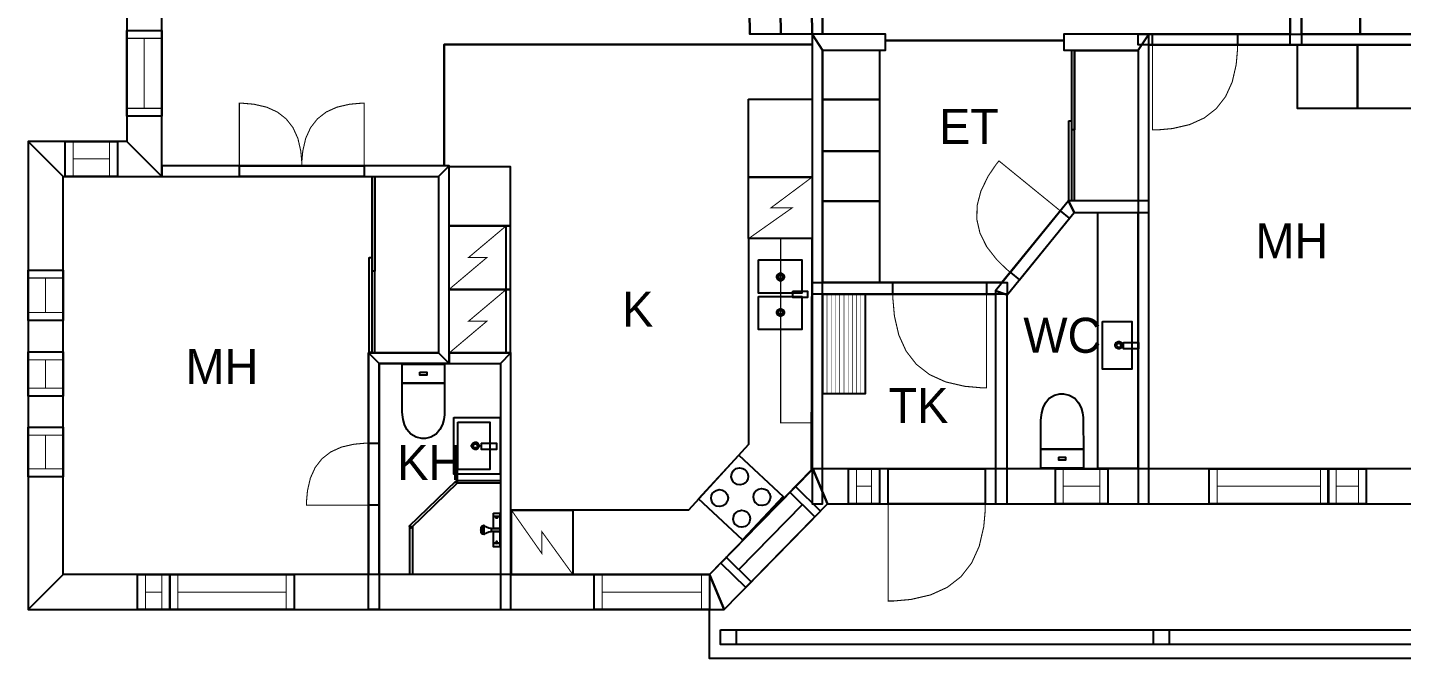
# Model space of a CAD drawing. Extents: x 0.7 to 22.1, y 0 to 16.
# Drawn here: x 0.67 to 14.17, y 0.01 to 6.21 of the extents above; entities that cross this region are included whole.
import ezdxf

# ---------------------------------------------------------------- set-up
doc = ezdxf.new("R2010")
doc.units = 0
doc.layers.get('0').update_dxf_attribs({"linetype": 'CONTINUOUS'})

msp = doc.modelspace()

# ---------------------------------------------------------------- linework, layer by layer
at = {"color": 7, "const_width": 0.002083}
for points in [[(16.441, 7.74718), (17.7485, 7.74718), (17.7485, 6.13981), (13.188, 6.13981), (13.188, 7.71636), (14.5422, 7.71636), (14.5422, 11.7561), (16.441, 11.7561), (16.441, 7.74718)], [(8.3571, 7.71636), (8.48199, 7.71636), (8.48199, 6.13981), (8.37978, 6.13981), (8.37978, 6.03939), (4.76471, 6.03939), (4.76471, 4.84842), (1.99115, 4.84842), (1.99115, 7.29644), (2.4599, 7.7724), (8.3571, 7.7724), (8.3571, 7.71636)], [(13.0749, 6.13981), (10.8537, 6.13981), (10.8537, 6.07633), (9.09907, 6.07633), (9.09907, 6.13981), (8.48199, 6.13981), (8.48199, 7.71636), (13.0749, 7.71636), (13.0749, 6.13981)], [(10.8537, 5.98356), (11.5814, 5.98356), (11.5814, 4.50325), (10.8985, 4.50325), (10.2434, 3.70335), (8.48312, 3.70335), (8.48312, 5.98356), (9.09907, 5.98356), (9.09907, 6.07633), (10.8537, 6.07633), (10.8537, 5.98356)], [(8.37978, 1.86458), (7.37115, 0.835124), (5.42165, 0.835124), (5.42165, 3.0101), (4.81407, 3.0101), (4.81407, 4.84842), (4.76471, 4.84842), (4.76471, 6.03939), (8.37978, 6.03939), (8.37978, 1.86458)], [(11.6855, 6.03564), (14.3279, 6.03564), (14.3279, 1.87418), (11.6855, 1.87418), (11.6855, 6.03564)], [(4.7099, 3.0101), (4.02186, 3.0101), (4.02186, 0.835124), (1.02154, 0.835124), (1.02154, 4.74425), (4.7099, 4.74425), (4.7099, 3.0101)], [(11.5814, 1.87418), (10.2955, 1.87418), (10.2955, 3.58083), (10.953, 4.38867), (11.5814, 4.38867), (11.5814, 1.87418)], [(8.48312, 3.58876), (10.1809, 3.58876), (10.1809, 1.87418), (8.48312, 1.87418), (8.48312, 3.58876)], [(4.12603, 2.90593), (5.31749, 2.90593), (5.31749, 0.835124), (4.12603, 0.835124), (4.12603, 2.90593)], [(22.0767, 0.011881), (7.37115, 0.011881), (7.37115, 0.491374), (7.51574, 0.491374), (8.53228, 1.53043), (16.7211, 1.53043), (16.7211, 1.65343), (22.0767, 1.65343), (22.0767, 0.011881)]]:
    msp.add_lwpolyline(points, close=True, dxfattribs=at)
at = {"color": 7}
for points in [[(16.441, 7.74718), (17.7485, 7.74718), (17.7485, 6.13981), (13.188, 6.13981), (13.188, 7.71636), (14.5422, 7.71636), (14.5422, 11.7561), (16.441, 11.7561), (16.441, 7.74718)], [(8.3571, 7.71636), (8.48199, 7.71636), (8.48199, 6.13981), (8.37978, 6.13981), (8.37978, 6.03939), (4.76471, 6.03939), (4.76471, 4.84842), (1.99115, 4.84842), (1.99115, 7.29644), (2.4599, 7.7724), (8.3571, 7.7724), (8.3571, 7.71636)], [(7.74496, 7.71636), (7.76779, 6.13981)], [(7.74501, 7.71636), (8.3571, 7.71636), (8.37978, 6.13981), (7.76779, 6.13981), (7.74501, 7.71636)], [(8.051, 7.71636), (8.07379, 6.13981)], [(8.35704, 7.71636), (8.37983, 6.13981)], [(13.0749, 6.13981), (10.8537, 6.13981), (10.8537, 6.07633), (9.09907, 6.07633), (9.09907, 6.13981), (8.48199, 6.13981), (8.48199, 7.71636), (13.0749, 7.71636), (13.0749, 6.13981)], [(13.188, 6.73796), (13.7626, 6.73796), (13.7626, 6.14094), (13.188, 6.14094), (13.188, 6.73796)], [(13.7626, 6.73796), (14.3372, 6.73796), (14.3372, 6.14094), (13.7626, 6.14094), (13.7626, 6.73796)], [(1.6474, 6.17719), (1.99115, 6.17719), (1.99115, 5.33399), (1.6474, 5.33399), (1.6474, 6.17719)], [(1.6474, 6.17719), (1.99115, 6.17719), (1.99115, 5.33399), (1.6474, 5.33399), (1.6474, 6.17719)], [(10.8537, 5.98356), (11.5814, 5.98356), (11.5814, 4.50325), (10.8985, 4.50325), (10.2434, 3.70335), (8.48312, 3.70335), (8.48312, 5.98356), (9.09907, 5.98356), (9.09907, 6.07633), (10.8537, 6.07633), (10.8537, 5.98356)], [(11.7227, 6.13981), (12.5581, 6.13981), (12.5581, 6.03564), (11.7227, 6.03564), (11.7227, 6.13981)], [(11.7227, 6.13981), (12.5581, 6.13981), (12.5581, 6.03564), (11.7227, 6.03564), (11.7227, 6.13981)], [(8.37978, 1.86458), (7.37115, 0.835124), (5.42165, 0.835124), (5.42165, 3.0101), (4.81407, 3.0101), (4.81407, 4.84842), (4.76471, 4.84842), (4.76471, 6.03939), (8.37978, 6.03939), (8.37978, 1.86458)], [(8.48356, 5.98356), (9.04139, 5.98356), (9.04139, 5.49761), (8.48356, 5.49761), (8.48356, 5.98356)], [(10.9303, 5.98356), (10.9563, 5.98356), (10.9563, 5.20053), (10.9303, 5.20053), (10.9303, 5.98356)], [(10.9303, 5.98356), (10.9563, 5.98356), (10.9563, 5.20053), (10.9303, 5.20053), (10.9303, 5.98356)], [(10.9563, 5.98133), (11.5813, 5.98133), (11.5813, 4.50325), (10.9563, 4.50325), (10.9563, 5.98133)], [(11.6855, 6.03564), (14.3279, 6.03564), (14.3279, 1.87418), (11.6855, 1.87418), (11.6855, 6.03564)], [(13.1471, 6.03564), (13.7376, 6.03564), (13.7376, 5.41064), (13.1471, 5.41064), (13.1471, 6.03564)], [(13.7375, 6.03564), (14.3279, 6.03564), (14.3279, 5.41064), (13.7375, 5.41064), (13.7375, 6.03564)], [(7.75369, 5.50119), (8.37869, 5.50119), (8.37869, 4.73639), (7.75369, 4.73639), (7.75369, 5.50119)], [(8.48406, 5.49794), (9.04189, 5.49794), (9.04189, 4.99235), (8.48406, 4.99235), (8.48406, 5.49794)], [(10.9028, 5.28819), (10.9288, 5.28819), (10.9288, 4.50515), (10.9028, 4.50515), (10.9028, 5.28819)], [(10.9028, 5.28819), (10.9288, 5.28819), (10.9288, 4.50515), (10.9028, 4.50515), (10.9028, 5.28819)], [(1.04395, 5.088), (1.5555, 5.088), (1.5555, 4.74425), (1.04395, 4.74425), (1.04395, 5.088)], [(1.04395, 5.088), (1.5555, 5.088), (1.5555, 4.74425), (1.04395, 4.74425), (1.04395, 5.088)], [(8.48406, 4.9924), (9.04189, 4.9924), (9.04189, 4.50125), (8.48406, 4.50125), (8.48406, 4.9924)], [(4.7099, 3.0101), (4.02186, 3.0101), (4.02186, 0.835124), (1.02154, 0.835124), (1.02154, 4.74425), (4.7099, 4.74425), (4.7099, 3.0101)], [(2.75364, 4.84842), (3.98019, 4.84842), (3.98019, 4.74425), (2.75364, 4.74425), (2.75364, 4.84842)], [(2.75364, 4.84842), (3.98019, 4.84842), (3.98019, 4.74425), (2.75364, 4.74425), (2.75364, 4.84842)], [(4.05881, 4.74431), (4.08485, 4.74431), (4.08485, 3.81261), (4.05881, 3.81261), (4.05881, 4.74431)], [(4.05881, 4.74431), (4.08485, 4.74431), (4.08485, 3.81261), (4.05881, 3.81261), (4.05881, 4.74431)], [(4.08485, 4.74317), (4.70985, 4.74317), (4.70985, 3.01004), (4.08485, 3.01004), (4.08485, 4.74317)], [(4.815, 4.84233), (5.41493, 4.84233), (5.41493, 4.26004), (4.815, 4.26004), (4.815, 4.84233)], [(7.75467, 4.73643), (8.37967, 4.73643), (8.37967, 4.1326), (7.75467, 4.1326), (7.75467, 4.73643)], [(8.48372, 4.50119), (9.04156, 4.50119), (9.04156, 3.70329), (8.48372, 3.70329), (8.48372, 4.50119)], [(11.5814, 1.87418), (10.2955, 1.87418), (10.2955, 3.58083), (10.953, 4.38867), (11.5814, 4.38867), (11.5814, 1.87418)], [(10.4162, 3.72917), (10.9073, 4.33251), (10.8184, 4.40479), (10.3274, 3.80143), (10.4162, 3.72917)], [(10.4162, 3.72917), (10.9073, 4.33251), (10.8184, 4.40479), (10.3274, 3.80143), (10.4162, 3.72917)], [(11.1849, 4.38867), (11.579, 4.38867), (11.579, 1.87646), (11.1849, 1.87646), (11.1849, 4.38867)], [(4.81451, 4.26004), (5.41374, 4.26004), (5.41374, 3.63504), (4.81451, 3.63504), (4.81451, 4.26004)], [(5.37381, 4.26004), (5.41374, 4.26004), (5.41374, 3.63504), (5.37381, 3.63504), (5.37381, 4.26004)], [(7.7545, 4.1326), (7.7545, 2.11094), (7.16661, 1.46864), (5.42443, 1.46864), (5.42443, 0.833333), (7.37115, 0.835124), (8.37338, 1.86388), (8.37972, 4.1326), (7.7545, 4.1326)], [(4.02962, 3.9464), (4.05567, 3.9464), (4.05567, 3.01476), (4.02962, 3.01476), (4.02962, 3.9464)], [(4.02962, 3.9464), (4.05567, 3.9464), (4.05567, 3.01476), (4.02962, 3.01476), (4.02962, 3.9464)], [(7.85346, 3.92421), (8.28, 3.92421), (8.28, 3.59907), (7.85346, 3.59907), (7.85346, 3.92421)], [(0.677789, 3.82471), (1.02154, 3.82471), (1.02154, 3.32969), (0.677789, 3.32969), (0.677789, 3.82471)], [(0.677789, 3.82471), (1.02154, 3.82471), (1.02154, 3.32969), (0.677789, 3.32969), (0.677789, 3.82471)], [(8.06961, 3.72), (8.06315, 3.72), (8.04378, 3.73068), (8.03315, 3.75006), (8.03315, 3.75646), (8.03315, 3.76292), (8.04378, 3.78228), (8.06315, 3.79292), (8.06961, 3.79292), (8.07601, 3.79292), (8.09538, 3.78228), (8.10607, 3.76292), (8.10607, 3.75646), (8.10607, 3.75006), (8.09538, 3.73068), (8.07601, 3.72), (8.06961, 3.72)], [(8.06961, 3.73562), (8.06592, 3.73562), (8.05485, 3.74175), (8.04878, 3.75282), (8.04878, 3.75646), (8.04878, 3.76014), (8.05485, 3.77121), (8.06592, 3.77729), (8.06961, 3.77729), (8.07324, 3.77729), (8.08431, 3.77121), (8.09044, 3.76014), (8.09044, 3.75646), (8.09044, 3.75282), (8.08431, 3.74175), (8.07324, 3.73562), (8.06961, 3.73562)], [(9.17378, 3.70335), (10.0936, 3.70335), (10.0936, 3.58876), (9.17378, 3.58876), (9.17378, 3.70335)], [(9.17378, 3.70335), (10.0936, 3.70335), (10.0936, 3.58876), (9.17378, 3.58876), (9.17378, 3.70335)], [(4.81451, 3.63504), (5.41374, 3.63504), (5.41374, 3.01004), (4.81451, 3.01004), (4.81451, 3.63504)], [(5.37381, 3.63504), (5.41374, 3.63504), (5.41374, 3.01004), (5.37381, 3.01004), (5.37381, 3.63504)], [(7.85249, 3.56483), (8.27897, 3.56483), (8.27897, 3.23981), (7.85249, 3.23981), (7.85249, 3.56483)], [(8.19, 3.61615), (8.33583, 3.61615), (8.33583, 3.55365), (8.19, 3.55365), (8.19, 3.61615)], [(8.48312, 3.58876), (10.1809, 3.58876), (10.1809, 1.87418), (8.48312, 1.87418), (8.48312, 3.58876)], [(8.48372, 3.58871), (8.90039, 3.58871), (8.90039, 2.60775), (8.48372, 2.60775), (8.48372, 3.58871)], [(8.06961, 3.37213), (8.06315, 3.37213), (8.04378, 3.38282), (8.03315, 3.40218), (8.03315, 3.40858), (8.03315, 3.41504), (8.04378, 3.4344), (8.06315, 3.44504), (8.06961, 3.44504), (8.07601, 3.44504), (8.09538, 3.4344), (8.10607, 3.41504), (8.10607, 3.40858), (8.10607, 3.40218), (8.09538, 3.38282), (8.07601, 3.37213), (8.06961, 3.37213)], [(8.06961, 3.38775), (8.06592, 3.38775), (8.05485, 3.39387), (8.04878, 3.40494), (8.04878, 3.40858), (8.04878, 3.41228), (8.05485, 3.42333), (8.06592, 3.42942), (8.06961, 3.42942), (8.07324, 3.42942), (8.08431, 3.42333), (8.09044, 3.41228), (8.09044, 3.40858), (8.09044, 3.40494), (8.08431, 3.39387), (8.07324, 3.38775), (8.06961, 3.38775)], [(11.2328, 3.31982), (11.5197, 3.31982), (11.5197, 2.85211), (11.2328, 2.85211), (11.2328, 3.31982)], [(11.3923, 3.04953), (11.3858, 3.04953), (11.3665, 3.06022), (11.3558, 3.07958), (11.3558, 3.08599), (11.3558, 3.09244), (11.3665, 3.11182), (11.3858, 3.12244), (11.3923, 3.12244), (11.3987, 3.12244), (11.4181, 3.11182), (11.4288, 3.09244), (11.4288, 3.08599), (11.4288, 3.07958), (11.4181, 3.06022), (11.3987, 3.04953), (11.3923, 3.04953)], [(11.3923, 3.06515), (11.3886, 3.06515), (11.3776, 3.07129), (11.3715, 3.08236), (11.3715, 3.08599), (11.3715, 3.08968), (11.3776, 3.10075), (11.3886, 3.10682), (11.3923, 3.10682), (11.3959, 3.10682), (11.407, 3.10075), (11.4131, 3.08968), (11.4131, 3.08599), (11.4131, 3.08236), (11.407, 3.07129), (11.3959, 3.06515), (11.3923, 3.06515)], [(11.4394, 3.1141), (11.5852, 3.1141), (11.5852, 3.0516), (11.4394, 3.0516), (11.4394, 3.1141)], [(0.677789, 3.02229), (1.02154, 3.02229), (1.02154, 2.58539), (0.677789, 2.58539), (0.677789, 3.02229)], [(0.677789, 3.02229), (1.02154, 3.02229), (1.02154, 2.58539), (0.677789, 2.58539), (0.677789, 3.02229)], [(4.12603, 2.90593), (5.31749, 2.90593), (5.31749, 0.835124), (4.12603, 0.835124), (4.12603, 2.90593)], [(4.35243, 2.90067), (4.76899, 2.90067), (4.76899, 2.71338), (4.35243, 2.71338), (4.35243, 2.90067)], [(4.76899, 2.4451), (4.76899, 2.4451), (4.76904, 2.43338), (4.76742, 2.4024), (4.76129, 2.35856), (4.74789, 2.30832), (4.72433, 2.25808), (4.68788, 2.21425), (4.63569, 2.18326), (4.58263, 2.1715), (4.565, 2.1715), (4.54665, 2.1715), (4.49181, 2.18326), (4.43778, 2.21425), (4.39996, 2.25808), (4.37549, 2.30832), (4.36149, 2.35856), (4.35508, 2.4024), (4.35335, 2.43338), (4.35346, 2.4451), (4.35346, 2.4451), (4.35243, 2.71338), (4.76899, 2.71338), (4.76899, 2.4451)], [(4.52761, 2.82281), (4.59386, 2.82281), (4.59386, 2.79124), (4.52761, 2.79124), (4.52761, 2.82281)], [(10.6278, 2.33496), (10.6278, 2.33496), (10.6277, 2.34674), (10.6293, 2.37771), (10.6354, 2.42156), (10.6488, 2.47179), (10.6724, 2.52203), (10.7088, 2.56586), (10.761, 2.59685), (10.8141, 2.60856), (10.8318, 2.60856), (10.85, 2.60856), (10.9049, 2.59685), (10.9589, 2.56586), (10.9967, 2.52203), (11.0212, 2.47179), (11.0352, 2.42156), (11.0416, 2.37771), (11.0433, 2.34674), (11.0433, 2.33496), (11.0433, 2.33496), (11.0443, 2.06668), (10.6278, 2.06668), (10.6278, 2.33496)], [(4.86051, 2.37799), (5.31651, 2.37799), (5.31651, 1.81901), (4.86051, 1.81901), (4.86051, 2.37799)], [(4.90082, 2.33137), (5.2155, 2.33137), (5.2155, 1.86556), (4.90082, 1.86556), (4.90082, 2.33137)], [(0.677789, 2.28136), (1.02154, 2.28136), (1.02154, 1.79596), (0.677789, 1.79596), (0.677789, 2.28136)], [(0.677789, 2.28136), (1.02154, 2.28136), (1.02154, 1.79596), (0.677789, 1.79596), (0.677789, 2.28136)], [(4.02186, 2.12418), (4.12603, 2.12418), (4.12603, 1.51551), (4.02186, 1.51551), (4.02186, 2.12418)], [(4.02186, 2.12418), (4.12603, 2.12418), (4.12603, 1.51551), (4.02186, 1.51551), (4.02186, 2.12418)], [(5.07178, 2.06201), (5.06532, 2.06201), (5.04596, 2.07269), (5.03532, 2.09207), (5.03532, 2.09847), (5.03532, 2.10493), (5.04596, 2.12429), (5.06532, 2.13493), (5.07178, 2.13493), (5.07818, 2.13493), (5.09754, 2.12429), (5.10824, 2.10493), (5.10824, 2.09847), (5.10824, 2.09207), (5.09754, 2.07269), (5.07818, 2.06201), (5.07178, 2.06201)], [(5.07178, 2.07764), (5.06808, 2.07764), (5.05701, 2.08376), (5.05094, 2.09483), (5.05094, 2.09847), (5.05094, 2.10215), (5.05701, 2.11322), (5.06808, 2.11931), (5.07178, 2.11931), (5.07542, 2.11931), (5.08649, 2.11322), (5.09261, 2.10215), (5.09261, 2.09847), (5.09261, 2.09483), (5.08649, 2.08376), (5.07542, 2.07764), (5.07178, 2.07764)], [(5.13265, 2.12642), (5.27849, 2.12642), (5.27849, 2.06392), (5.13265, 2.06392), (5.13265, 2.12642)], [(10.6278, 2.06668), (11.0443, 2.06668), (11.0443, 1.87939), (10.6278, 1.87939), (10.6278, 2.06668)], [(8.09472, 1.60118), (7.69689, 1.17453), (7.26221, 1.57981), (7.66004, 2.00646), (8.09472, 1.60118)], [(10.8029, 1.98882), (10.8691, 1.98882), (10.8691, 1.95725), (10.8029, 1.95725), (10.8029, 1.98882)], [(4.88249, 1.75646), (4.90061, 1.73768), (4.43853, 1.2915), (4.42042, 1.31022), (4.88249, 1.75646)], [(4.88249, 1.75646), (4.90061, 1.73768), (4.43853, 1.2915), (4.42042, 1.31022), (4.88249, 1.75646)], [(4.8865, 1.75863), (5.31749, 1.75863), (5.31749, 1.73258), (4.8865, 1.73258), (4.8865, 1.75863)], [(4.8865, 1.75863), (5.31749, 1.75863), (5.31749, 1.73258), (4.8865, 1.73258), (4.8865, 1.75863)], [(7.61236, 1.73757), (7.60639, 1.74311), (7.5931, 1.76454), (7.58589, 1.79568), (7.59088, 1.82721), (7.60271, 1.84944), (7.60824, 1.85536), (7.61376, 1.86133), (7.63514, 1.87468), (7.66629, 1.88183), (7.69781, 1.87685), (7.72006, 1.86501), (7.72601, 1.85949), (7.73193, 1.854), (7.74528, 1.83263), (7.7525, 1.80149), (7.74744, 1.76992), (7.73563, 1.74767), (7.73014, 1.74169), (7.72461, 1.73579), (7.70324, 1.7225), (7.6721, 1.71528), (7.64051, 1.72026), (7.61828, 1.7321), (7.61236, 1.73757)], [(8.73676, 1.87418), (9.03999, 1.87418), (9.03999, 1.53043), (8.73676, 1.53043), (8.73676, 1.87418)], [(8.73676, 1.87418), (9.03999, 1.87418), (9.03999, 1.53043), (8.73676, 1.53043), (8.73676, 1.87418)], [(9.12592, 1.87418), (10.0808, 1.87418), (10.0808, 1.53043), (9.12592, 1.53043), (9.12592, 1.87418)], [(9.12592, 1.87418), (10.0808, 1.87418), (10.0808, 1.53043), (9.12592, 1.53043), (9.12592, 1.87418)], [(10.7688, 1.87418), (11.2846, 1.87418), (11.2846, 1.53043), (10.7688, 1.53043), (10.7688, 1.87418)], [(10.7688, 1.87418), (11.2846, 1.87418), (11.2846, 1.53043), (10.7688, 1.53043), (10.7688, 1.87418)], [(12.2802, 1.87418), (13.4523, 1.87418), (13.4523, 1.53043), (12.2802, 1.53043), (12.2802, 1.87418)], [(12.2802, 1.87418), (13.4523, 1.87418), (13.4523, 1.53043), (12.2802, 1.53043), (12.2802, 1.87418)], [(13.4478, 1.87418), (13.8233, 1.87418), (13.8233, 1.53043), (13.4478, 1.53043), (13.4478, 1.87418)], [(13.4478, 1.87418), (13.8233, 1.87418), (13.8233, 1.53043), (13.4478, 1.53043), (13.4478, 1.87418)], [(22.0767, 0.011881), (7.37115, 0.011881), (7.37115, 0.491374), (7.51574, 0.491374), (8.53228, 1.53043), (16.7211, 1.53043), (16.7211, 1.65343), (22.0767, 1.65343), (22.0767, 0.011881)], [(7.41347, 1.52425), (7.4075, 1.52979), (7.39415, 1.55122), (7.38699, 1.58236), (7.39199, 1.61387), (7.40381, 1.63613), (7.40935, 1.64204), (7.41482, 1.648), (7.43619, 1.66135), (7.46733, 1.66851), (7.49892, 1.66351), (7.52115, 1.65169), (7.52713, 1.64615), (7.53304, 1.64068), (7.54633, 1.61931), (7.55354, 1.58817), (7.54856, 1.55658), (7.53674, 1.53435), (7.53125, 1.52838), (7.52572, 1.52246), (7.50429, 1.50917), (7.47314, 1.50196), (7.44163, 1.50694), (7.41938, 1.51878), (7.41347, 1.52425)], [(7.7276, 0.7079), (8.46208, 1.45865), (8.21636, 1.69906), (7.48188, 0.948351), (7.7276, 0.7079)], [(7.7276, 0.7079), (8.46208, 1.45865), (8.21636, 1.69906), (7.48188, 0.948351), (7.7276, 0.7079)], [(7.82954, 1.5351), (7.82357, 1.54064), (7.81028, 1.56201), (7.80306, 1.59315), (7.80806, 1.62472), (7.81988, 1.64697), (7.82542, 1.65289), (7.83094, 1.65886), (7.85232, 1.67215), (7.88346, 1.67936), (7.91499, 1.67432), (7.93722, 1.66249), (7.94319, 1.65696), (7.94911, 1.65147), (7.96246, 1.6301), (7.96967, 1.59896), (7.96463, 1.56739), (7.95281, 1.54514), (7.94732, 1.53917), (7.94179, 1.53326), (7.92042, 1.51997), (7.88926, 1.51275), (7.85769, 1.51779), (7.83544, 1.52963), (7.82954, 1.5351)], [(8.40744, 1.40283), (8.16174, 1.64324)], [(7.6594, 0.883951), (8.28456, 1.523)], [(5.24875, 1.43696), (5.31228, 1.43696), (5.31228, 1.4036), (5.24875, 1.4036), (5.24875, 1.43696)], [(5.24875, 1.4036), (5.31228, 1.4036), (5.31228, 1.28695), (5.24875, 1.28695), (5.24875, 1.4036)], [(5.28, 1.4036), (5.28119, 1.40039), (5.28504, 1.39074), (5.28624, 1.38797), (5.28624, 1.38797), (5.28478, 1.38797), (5.28049, 1.38797), (5.27621, 1.38797), (5.27479, 1.38797), (5.27479, 1.38797), (5.27544, 1.39035), (5.27881, 1.40033), (5.28, 1.4036)], [(5.42443, 1.46864), (6.02854, 1.46864), (6.02854, 0.836697), (5.42443, 0.836697), (5.42443, 1.46864)], [(7.63064, 1.32178), (7.62468, 1.32731), (7.61133, 1.34869), (7.60417, 1.37983), (7.60915, 1.4114), (7.62099, 1.43365), (7.62651, 1.43956), (7.63206, 1.44553), (7.65343, 1.45882), (7.68451, 1.46604), (7.7161, 1.46099), (7.73833, 1.44917), (7.74431, 1.44363), (7.75022, 1.43815), (7.76351, 1.41678), (7.77072, 1.38563), (7.76574, 1.35406), (7.7539, 1.33181), (7.74843, 1.32585), (7.74289, 1.31993), (7.72146, 1.30664), (7.69032, 1.29943), (7.65881, 1.30447), (7.63656, 1.3163), (7.63064, 1.32178)], [(4.4274, 1.30735), (4.45344, 1.30735), (4.45344, 0.835069), (4.4274, 0.835069), (4.4274, 1.30735)], [(4.4274, 1.30735), (4.45344, 1.30735), (4.45344, 0.835069), (4.4274, 0.835069), (4.4274, 1.30735)], [(5.22894, 1.28695), (5.2226, 1.28695), (5.20367, 1.29064), (5.18126, 1.30051), (5.17686, 1.3036), (5.17529, 1.30469), (5.16069, 1.31483), (5.15918, 1.31505), (5.15631, 1.31559), (5.13976, 1.31147), (5.12685, 1.29476), (5.12582, 1.28901), (5.12554, 1.28771), (5.12478, 1.2762), (5.12478, 1.27235), (5.12478, 1.27338), (5.12478, 1.26926), (5.12554, 1.25803), (5.12582, 1.25673), (5.12685, 1.25103), (5.13976, 1.23438), (5.15631, 1.2302), (5.15918, 1.23069), (5.16069, 1.23096), (5.17529, 1.2411), (5.17686, 1.24213), (5.18126, 1.24528), (5.20367, 1.25521), (5.2226, 1.25879), (5.22894, 1.25879)], [(5.15815, 1.31505), (5.15761, 1.31483), (5.1474, 1.30295), (5.13835, 1.27924), (5.13835, 1.27132), (5.13857, 1.26508), (5.14785, 1.2424), (5.15761, 1.23123), (5.15815, 1.23069)], [(5.31228, 1.28695), (5.31228, 1.25879), (5.22894, 1.25879), (5.22894, 1.26584), (5.22894, 1.28168), (5.22894, 1.28695), (5.24978, 1.28695), (5.29665, 1.28695), (5.31228, 1.28695)], [(5.24875, 1.25879), (5.31228, 1.25879), (5.31228, 1.14214), (5.24875, 1.14214), (5.24875, 1.25879)], [(5.24875, 1.14318), (5.31228, 1.14318), (5.31228, 1.10775), (5.24875, 1.10775), (5.24875, 1.14318)], [(5.28, 1.14318), (5.28119, 1.14643), (5.28504, 1.15609), (5.28624, 1.1588), (5.28624, 1.1588), (5.28478, 1.1588), (5.28049, 1.1588), (5.27621, 1.1588), (5.27479, 1.1588), (5.27479, 1.1588), (5.27544, 1.15647), (5.27881, 1.14648), (5.28, 1.14318)], [(7.78228, 0.763781), (7.53657, 1.00412)], [(1.75407, 0.835124), (2.07086, 0.835124), (2.07086, 0.491374), (1.75407, 0.491374), (1.75407, 0.835124)], [(1.75407, 0.835124), (2.07086, 0.835124), (2.07086, 0.491374), (1.75407, 0.491374), (1.75407, 0.835124)], [(2.07086, 0.835124), (3.29269, 0.835124), (3.29269, 0.491374), (2.07086, 0.491374), (2.07086, 0.835124)], [(2.07086, 0.835124), (3.29269, 0.835124), (3.29269, 0.491374), (2.07086, 0.491374), (2.07086, 0.835124)], [(6.23876, 0.835124), (7.37011, 0.835124), (7.37011, 0.491374), (6.23876, 0.491374), (6.23876, 0.835124)], [(6.23876, 0.835124), (7.37011, 0.835124), (7.37011, 0.491374), (6.23876, 0.491374), (6.23876, 0.835124)], [(7.48096, 0.29324), (22.0844, 0.29324), (22.0844, 0.147407), (7.48096, 0.147407), (7.48096, 0.29324)]]:
    msp.add_lwpolyline(points, close=True, dxfattribs=at)
at = {"color": 0}
for points, const_width in [([(7.74501, 7.71636), (8.3571, 7.71636), (8.37978, 6.13981), (7.76779, 6.13981), (7.74501, 7.71636)], 0.010417), ([(13.0749, 7.82053), (13.188, 7.82053), (13.188, 6.03564), (13.0749, 6.03564), (13.0749, 7.82053)], 0.002083), ([(1.6474, 7.43679), (1.6474, 5.088), (1.99115, 4.74425), (1.99115, 7.29644), (1.6474, 7.43679)], 0.002083), ([(13.188, 6.73796), (13.7626, 6.73796), (13.7626, 6.14094), (13.188, 6.14094), (13.188, 6.73796)], 0.010417), ([(13.7626, 6.73796), (14.3372, 6.73796), (14.3372, 6.14094), (13.7626, 6.14094), (13.7626, 6.73796)], 0.010417), ([(1.6474, 6.17719), (1.99115, 6.17719), (1.99115, 5.33399), (1.6474, 5.33399), (1.6474, 6.17719)], 0.010417), ([(1.6474, 6.17719), (1.99115, 6.17719), (1.99115, 5.33399), (1.6474, 5.33399), (1.6474, 6.17719)], 0.010417), ([(9.09907, 6.13981), (8.37978, 6.13981), (8.48312, 5.98356), (9.09907, 5.98356), (9.09907, 6.13981)], 0.002083), ([(8.37978, 6.13981), (8.37978, 1.53043), (8.48312, 1.53043), (8.48312, 5.98356), (8.37978, 6.13981)], 0.002083), ([(11.6855, 6.13981), (10.8537, 6.13981), (10.8537, 5.98356), (11.5814, 5.98356), (11.6855, 6.13981)], 0.002083), ([(11.5814, 5.98356), (11.5814, 1.53043), (11.6855, 1.53043), (11.6855, 6.13981), (11.5814, 5.98356)], 0.002083), ([(11.5814, 6.13981), (14.3279, 6.13981), (14.3279, 6.03564), (11.5814, 6.03564), (11.5814, 6.13981)], 0.002083), ([(11.7227, 6.13981), (12.5581, 6.13981), (12.5581, 6.03564), (11.7227, 6.03564), (11.7227, 6.13981)], 0.010417), ([(11.7227, 6.13981), (12.5581, 6.13981), (12.5581, 6.03564), (11.7227, 6.03564), (11.7227, 6.13981)], 0.010417), ([(8.48356, 5.98356), (8.48356, 5.49761), (9.04139, 5.49761), (9.04139, 5.98356), (8.48356, 5.98356)], 0.010417), ([(10.9303, 5.98356), (10.9563, 5.98356), (10.9563, 5.20053), (10.9303, 5.20053), (10.9303, 5.98356)], 0.010417), ([(10.9303, 5.98356), (10.9563, 5.98356), (10.9563, 5.20053), (10.9303, 5.20053), (10.9303, 5.98356)], 0.010417), ([(10.9563, 5.98133), (10.9563, 4.50325), (11.5813, 4.50325), (11.5813, 5.98133), (10.9563, 5.98133)], 0.010417), ([(12.5581, 6.03564), (12.5581, 5.98671), (12.545, 5.83985), (12.5059, 5.67014), (12.4406, 5.52658), (12.3492, 5.40907), (12.2318, 5.31771), (12.0882, 5.25244), (11.9185, 5.21326), (11.7717, 5.20019), (11.7227, 5.20019), (11.7227, 6.03564), (12.5581, 6.03564)], 0.010417), ([(13.1471, 6.03564), (13.7376, 6.03564), (13.7376, 5.41064), (13.1471, 5.41064), (13.1471, 6.03564)], 0.010417), ([(13.7375, 6.03564), (14.3279, 6.03564), (14.3279, 5.41064), (13.7375, 5.41064), (13.7375, 6.03564)], 0.010417), ([(3.36697, 4.84842), (3.36697, 4.88439), (3.35736, 4.99219), (3.32861, 5.11681), (3.28071, 5.22222), (3.2136, 5.30843), (3.12739, 5.37554), (3.02197, 5.42344), (2.89735, 5.45221), (2.78956, 5.46175), (2.75364, 5.46175), (2.75364, 4.84842), (3.36697, 4.84842)], 0.010417), ([(3.36697, 4.84842), (3.36697, 4.88439), (3.37651, 4.99219), (3.40528, 5.11681), (3.45318, 5.22222), (3.52029, 5.30843), (3.6065, 5.37554), (3.71192, 5.42344), (3.83653, 5.45221), (3.94433, 5.46175), (3.98031, 5.46175), (3.98031, 4.84842), (3.36697, 4.84842)], 0.010417), ([(7.75369, 5.50119), (7.75369, 4.73639), (8.37869, 4.73639), (8.37869, 5.50119), (7.75369, 5.50119)], 0.010417), ([(8.48406, 5.49794), (8.48406, 4.99235), (9.04189, 4.99235), (9.04189, 5.49794), (8.48406, 5.49794)], 0.010417), ([(10.9028, 5.28819), (10.9288, 5.28819), (10.9288, 4.50515), (10.9028, 4.50515), (10.9028, 5.28819)], 0.010417), ([(10.9028, 5.28819), (10.9288, 5.28819), (10.9288, 4.50515), (10.9028, 4.50515), (10.9028, 5.28819)], 0.010417), ([(1.6474, 5.088), (0.677789, 5.088), (1.02154, 4.74425), (1.99115, 4.74425), (1.6474, 5.088)], 0.002083), ([(0.677789, 5.088), (0.677789, 0.491374), (1.02154, 0.835124), (1.02154, 4.74425), (0.677789, 5.088)], 0.002083), ([(1.04395, 5.088), (1.5555, 5.088), (1.5555, 4.74425), (1.04395, 4.74425), (1.04395, 5.088)], 0.010417), ([(1.04395, 5.088), (1.5555, 5.088), (1.5555, 4.74425), (1.04395, 4.74425), (1.04395, 5.088)], 0.010417), ([(8.48406, 4.9924), (8.48406, 4.50125), (9.04189, 4.50125), (9.04189, 4.9924), (8.48406, 4.9924)], 0.010417), ([(10.3274, 3.80143), (10.292, 3.83024), (10.1936, 3.926), (10.0941, 4.05399), (10.0288, 4.18554), (9.99767, 4.32058), (10.0007, 4.45915), (10.038, 4.60118), (10.1094, 4.74681), (10.1863, 4.86051), (10.2151, 4.89583), (10.8184, 4.40479), (10.3274, 3.80143)], 0.010417), ([(1.99115, 4.74425), (4.7099, 4.74425), (4.81407, 4.84842), (1.99115, 4.84842), (1.99115, 4.74425)], 0.002083), ([(2.75364, 4.84842), (3.98019, 4.84842), (3.98019, 4.74425), (2.75364, 4.74425), (2.75364, 4.84842)], 0.010417), ([(2.75364, 4.84842), (3.98019, 4.84842), (3.98019, 4.74425), (2.75364, 4.74425), (2.75364, 4.84842)], 0.010417), ([(4.05881, 4.74431), (4.08485, 4.74431), (4.08485, 3.81261), (4.05881, 3.81261), (4.05881, 4.74431)], 0.010417), ([(4.05881, 4.74431), (4.08485, 4.74431), (4.08485, 3.81261), (4.05881, 3.81261), (4.05881, 4.74431)], 0.010417), ([(4.08485, 4.74317), (4.08485, 3.01004), (4.70985, 3.01004), (4.70985, 4.74317), (4.08485, 4.74317)], 0.010417), ([(4.7099, 4.74425), (4.7099, 3.0101), (4.81407, 2.90593), (4.81407, 4.84842), (4.7099, 4.74425)], 0.002083), ([(4.815, 4.84233), (4.815, 4.26004), (5.41493, 4.26004), (5.41493, 4.84233), (4.815, 4.84233)], 0.010417), ([(7.75467, 4.73643), (7.75467, 4.1326), (8.37967, 4.1326), (8.37967, 4.73643), (7.75467, 4.73643)], 0.010063), ([(8.48372, 4.50119), (8.48372, 3.70329), (9.04156, 3.70329), (9.04156, 4.50119), (8.48372, 4.50119)], 0.010417), ([(10.2955, 3.58083), (10.953, 4.38867), (10.8985, 4.50325), (10.1809, 3.62158), (10.2955, 3.58083)], 0.002083), ([(10.953, 4.38867), (11.6855, 4.38867), (11.6855, 4.50325), (10.8985, 4.50325), (10.953, 4.38867)], 0.002083), ([(10.4162, 3.72917), (10.9073, 4.33251), (10.8184, 4.40479), (10.3274, 3.80143), (10.4162, 3.72917)], 0.010417), ([(10.4162, 3.72917), (10.9073, 4.33251), (10.8184, 4.40479), (10.3274, 3.80143), (10.4162, 3.72917)], 0.010417), ([(11.1849, 4.38867), (11.1849, 1.87646), (11.579, 1.87646), (11.579, 4.38867), (11.1849, 4.38867)], 0.010417), ([(4.81451, 4.26004), (4.81451, 3.63504), (5.41374, 3.63504), (5.41374, 4.26004), (4.81451, 4.26004)], 0.010417), ([(5.37381, 4.26004), (5.37381, 3.63504), (5.41374, 3.63504), (5.41374, 4.26004), (5.37381, 4.26004)], 0.010417), ([(7.7545, 4.1326), (7.7545, 2.11094), (7.16661, 1.46864), (5.42443, 1.46864), (5.42443, 0.833333), (7.37115, 0.835124), (8.37338, 1.86388), (8.37972, 4.1326), (7.7545, 4.1326)], 0.010417), ([(8.07064, 4.1326), (8.07064, 2.32417), (8.38314, 2.32417), (8.38314, 4.1326), (8.07064, 4.1326)], 0.010417), ([(4.02962, 3.9464), (4.05567, 3.9464), (4.05567, 3.01476), (4.02962, 3.01476), (4.02962, 3.9464)], 0.010417), ([(4.02962, 3.9464), (4.05567, 3.9464), (4.05567, 3.01476), (4.02962, 3.01476), (4.02962, 3.9464)], 0.010417), ([(7.85346, 3.92421), (7.85346, 3.59907), (8.28, 3.59907), (8.28, 3.92421), (7.85346, 3.92421)], 0.010417), ([(0.677789, 3.82471), (1.02154, 3.82471), (1.02154, 3.32969), (0.677789, 3.32969), (0.677789, 3.82471)], 0.010417), ([(0.677789, 3.82471), (1.02154, 3.82471), (1.02154, 3.32969), (0.677789, 3.32969), (0.677789, 3.82471)], 0.010417), ([(8.06961, 3.72), (8.06315, 3.72), (8.04378, 3.73068), (8.03315, 3.75006), (8.03315, 3.75646), (8.03315, 3.76292), (8.04378, 3.78228), (8.06315, 3.79292), (8.06961, 3.79292), (8.07601, 3.79292), (8.09538, 3.78228), (8.10607, 3.76292), (8.10607, 3.75646), (8.10607, 3.75006), (8.09538, 3.73068), (8.07601, 3.72), (8.06961, 3.72)], 0.008333), ([(8.06961, 3.73562), (8.06592, 3.73562), (8.05485, 3.74175), (8.04878, 3.75282), (8.04878, 3.75646), (8.04878, 3.76014), (8.05485, 3.77121), (8.06592, 3.77729), (8.06961, 3.77729), (8.07324, 3.77729), (8.08431, 3.77121), (8.09044, 3.76014), (8.09044, 3.75646), (8.09044, 3.75282), (8.08431, 3.74175), (8.07324, 3.73562), (8.06961, 3.73562)], 0.008333), ([(8.37978, 3.70335), (10.2955, 3.70335), (10.2955, 3.58876), (8.37978, 3.58876), (8.37978, 3.70335)], 0.002083), ([(9.17378, 3.70335), (10.0936, 3.70335), (10.0936, 3.58876), (9.17378, 3.58876), (9.17378, 3.70335)], 0.010417), ([(9.17378, 3.70335), (10.0936, 3.70335), (10.0936, 3.58876), (9.17378, 3.58876), (9.17378, 3.70335)], 0.010417), ([(4.81451, 3.63504), (4.81451, 3.01004), (5.41374, 3.01004), (5.41374, 3.63504), (4.81451, 3.63504)], 0.010417), ([(5.37381, 3.63504), (5.37381, 3.01004), (5.41374, 3.01004), (5.41374, 3.63504), (5.37381, 3.63504)], 0.010417), ([(7.85249, 3.56483), (7.85249, 3.23981), (8.27897, 3.23981), (8.27897, 3.56483), (7.85249, 3.56483)], 0.010417), ([(8.19, 3.61615), (8.19, 3.55365), (8.33583, 3.55365), (8.33583, 3.61615), (8.19, 3.61615)], 0.010417), ([(8.48372, 3.58871), (8.48372, 2.60775), (8.90039, 2.60775), (8.90039, 3.58871), (8.48372, 3.58871)], 0.010417), ([(9.17378, 3.58876), (9.17378, 3.53489), (9.1881, 3.37315), (9.23122, 3.18631), (9.30311, 3.02821), (9.40369, 2.89882), (9.53304, 2.79824), (9.69114, 2.72635), (9.87799, 2.68321), (10.0397, 2.66883), (10.0936, 2.66883), (10.0936, 3.58876), (9.17378, 3.58876)], 0.010417), ([(10.2955, 1.53043), (10.2955, 3.58083), (10.1809, 3.62158), (10.1809, 1.53043), (10.2955, 1.53043)], 0.002083), ([(8.06961, 3.37213), (8.06315, 3.37213), (8.04378, 3.38282), (8.03315, 3.40218), (8.03315, 3.40858), (8.03315, 3.41504), (8.04378, 3.4344), (8.06315, 3.44504), (8.06961, 3.44504), (8.07601, 3.44504), (8.09538, 3.4344), (8.10607, 3.41504), (8.10607, 3.40858), (8.10607, 3.40218), (8.09538, 3.38282), (8.07601, 3.37213), (8.06961, 3.37213)], 0.008333), ([(8.06961, 3.38775), (8.06592, 3.38775), (8.05485, 3.39387), (8.04878, 3.40494), (8.04878, 3.40858), (8.04878, 3.41228), (8.05485, 3.42333), (8.06592, 3.42942), (8.06961, 3.42942), (8.07324, 3.42942), (8.08431, 3.42333), (8.09044, 3.41228), (8.09044, 3.40858), (8.09044, 3.40494), (8.08431, 3.39387), (8.07324, 3.38775), (8.06961, 3.38775)], 0.008333), ([(11.2328, 3.31982), (11.2328, 2.85211), (11.5197, 2.85211), (11.5197, 3.31982), (11.2328, 3.31982)], 0.010417), ([(11.3923, 3.04953), (11.3858, 3.04953), (11.3665, 3.06022), (11.3558, 3.07958), (11.3558, 3.08599), (11.3558, 3.09244), (11.3665, 3.11182), (11.3858, 3.12244), (11.3923, 3.12244), (11.3987, 3.12244), (11.4181, 3.11182), (11.4288, 3.09244), (11.4288, 3.08599), (11.4288, 3.07958), (11.4181, 3.06022), (11.3987, 3.04953), (11.3923, 3.04953)], 0.008333), ([(11.3923, 3.06515), (11.3886, 3.06515), (11.3776, 3.07129), (11.3715, 3.08236), (11.3715, 3.08599), (11.3715, 3.08968), (11.3776, 3.10075), (11.3886, 3.10682), (11.3923, 3.10682), (11.3959, 3.10682), (11.407, 3.10075), (11.4131, 3.08968), (11.4131, 3.08599), (11.4131, 3.08236), (11.407, 3.07129), (11.3959, 3.06515), (11.3923, 3.06515)], 0.008333), ([(11.4394, 3.1141), (11.4394, 3.0516), (11.5852, 3.0516), (11.5852, 3.1141), (11.4394, 3.1141)], 0.010417), ([(0.677789, 3.02229), (1.02154, 3.02229), (1.02154, 2.58539), (0.677789, 2.58539), (0.677789, 3.02229)], 0.010417), ([(0.677789, 3.02229), (1.02154, 3.02229), (1.02154, 2.58539), (0.677789, 2.58539), (0.677789, 3.02229)], 0.010417), ([(4.81407, 2.90593), (4.12603, 2.90593), (4.02186, 3.0101), (4.7099, 3.0101), (4.81407, 2.90593)], 0.002083), ([(4.12603, 2.90593), (4.12603, 0.491374), (4.02186, 0.491374), (4.02186, 3.0101), (4.12603, 2.90593)], 0.002083), ([(5.42165, 3.0101), (4.81407, 3.0101), (4.81407, 2.90593), (5.31749, 2.90593), (5.42165, 3.0101)], 0.002083), ([(5.31749, 2.90593), (5.31749, 0.491374), (5.42165, 0.491374), (5.42165, 3.0101), (5.31749, 2.90593)], 0.002083), ([(4.35243, 2.90067), (4.76899, 2.90067), (4.76899, 2.71338), (4.35243, 2.71338), (4.35243, 2.90067)], 0.010417), ([(4.76899, 2.4451), (4.76899, 2.4451), (4.76904, 2.43338), (4.76742, 2.4024), (4.76129, 2.35856), (4.74789, 2.30832), (4.72433, 2.25808), (4.68788, 2.21425), (4.63569, 2.18326), (4.58263, 2.1715), (4.565, 2.1715), (4.54665, 2.1715), (4.49181, 2.18326), (4.43778, 2.21425), (4.39996, 2.25808), (4.37549, 2.30832), (4.36149, 2.35856), (4.35508, 2.4024), (4.35335, 2.43338), (4.35346, 2.4451), (4.35346, 2.4451), (4.35243, 2.71338), (4.76899, 2.71338), (4.76899, 2.4451)], 0.010417), ([(4.52761, 2.82281), (4.59386, 2.82281), (4.59386, 2.79124), (4.52761, 2.79124), (4.52761, 2.82281)], 0.010417), ([(10.6278, 2.33496), (10.6278, 2.33496), (10.6277, 2.34674), (10.6293, 2.37771), (10.6354, 2.42156), (10.6488, 2.47179), (10.6724, 2.52203), (10.7088, 2.56586), (10.761, 2.59685), (10.8141, 2.60856), (10.8318, 2.60856), (10.85, 2.60856), (10.9049, 2.59685), (10.9589, 2.56586), (10.9967, 2.52203), (11.0212, 2.47179), (11.0352, 2.42156), (11.0416, 2.37771), (11.0433, 2.34674), (11.0433, 2.33496), (11.0433, 2.33496), (11.0443, 2.06668), (10.6278, 2.06668), (10.6278, 2.33496)], 0.010417), ([(4.86051, 2.37799), (4.86051, 1.81901), (5.31651, 1.81901), (5.31651, 2.37799), (4.86051, 2.37799)], 0.010417), ([(4.90082, 2.33137), (4.90082, 1.86556), (5.2155, 1.86556), (5.2155, 2.33137), (4.90082, 2.33137)], 0.010417), ([(0.677789, 2.28136), (1.02154, 2.28136), (1.02154, 1.79596), (0.677789, 1.79596), (0.677789, 2.28136)], 0.010417), ([(0.677789, 2.28136), (1.02154, 2.28136), (1.02154, 1.79596), (0.677789, 1.79596), (0.677789, 2.28136)], 0.010417), ([(4.02186, 2.12418), (3.98617, 2.12418), (3.87918, 2.11469), (3.75553, 2.08615), (3.65093, 2.03863), (3.56538, 1.97206), (3.49881, 1.88644), (3.45128, 1.78185), (3.42275, 1.65821), (3.41325, 1.55122), (3.41325, 1.51551), (4.02186, 1.51551), (4.02186, 2.12418)], 0.010417), ([(4.02186, 2.12418), (4.12603, 2.12418), (4.12603, 1.51551), (4.02186, 1.51551), (4.02186, 2.12418)], 0.010417), ([(4.02186, 2.12418), (4.12603, 2.12418), (4.12603, 1.51551), (4.02186, 1.51551), (4.02186, 2.12418)], 0.010417), ([(5.07178, 2.06201), (5.06532, 2.06201), (5.04596, 2.07269), (5.03532, 2.09207), (5.03532, 2.09847), (5.03532, 2.10493), (5.04596, 2.12429), (5.06532, 2.13493), (5.07178, 2.13493), (5.07818, 2.13493), (5.09754, 2.12429), (5.10824, 2.10493), (5.10824, 2.09847), (5.10824, 2.09207), (5.09754, 2.07269), (5.07818, 2.06201), (5.07178, 2.06201)], 0.008333), ([(5.07178, 2.07764), (5.06808, 2.07764), (5.05701, 2.08376), (5.05094, 2.09483), (5.05094, 2.09847), (5.05094, 2.10215), (5.05701, 2.11322), (5.06808, 2.11931), (5.07178, 2.11931), (5.07542, 2.11931), (5.08649, 2.11322), (5.09261, 2.10215), (5.09261, 2.09847), (5.09261, 2.09483), (5.08649, 2.08376), (5.07542, 2.07764), (5.07178, 2.07764)], 0.008333), ([(5.13265, 2.12642), (5.13265, 2.06392), (5.27849, 2.06392), (5.27849, 2.12642), (5.13265, 2.12642)], 0.010417), ([(10.6278, 2.06668), (11.0443, 2.06668), (11.0443, 1.87939), (10.6278, 1.87939), (10.6278, 2.06668)], 0.010417), ([(8.09472, 1.60118), (7.69689, 1.17453), (7.26221, 1.57981), (7.66004, 2.00646), (8.09472, 1.60118)], 0.010417), ([(10.8029, 1.98882), (10.8691, 1.98882), (10.8691, 1.95725), (10.8029, 1.95725), (10.8029, 1.98882)], 0.010417), ([(4.88249, 1.75646), (4.90061, 1.73768), (4.43853, 1.2915), (4.4204, 1.31022), (4.88249, 1.75646)], 0.010417), ([(4.88249, 1.75646), (4.90061, 1.73768), (4.43853, 1.2915), (4.4204, 1.31022), (4.88249, 1.75646)], 0.010417), ([(4.8865, 1.75863), (4.8865, 1.73258), (5.31749, 1.73258), (5.31749, 1.75863), (4.8865, 1.75863)], 0.010417), ([(4.8865, 1.75863), (4.8865, 1.73258), (5.31749, 1.73258), (5.31749, 1.75863), (4.8865, 1.75863)], 0.010417), ([(7.51574, 0.491374), (8.53228, 1.53043), (8.38769, 1.87418), (7.37115, 0.835124), (7.51574, 0.491374)], 0.002083), ([(7.61236, 1.73757), (7.60639, 1.74311), (7.5931, 1.76454), (7.58589, 1.79568), (7.59088, 1.82721), (7.60271, 1.84944), (7.60824, 1.85536), (7.61376, 1.86133), (7.63514, 1.87468), (7.66629, 1.88183), (7.69781, 1.87685), (7.72006, 1.86501), (7.72601, 1.85949), (7.73193, 1.854), (7.74528, 1.83263), (7.7525, 1.80149), (7.74744, 1.76992), (7.73563, 1.74767), (7.73014, 1.74169), (7.72461, 1.73579), (7.70324, 1.7225), (7.6721, 1.71528), (7.64051, 1.72026), (7.61828, 1.7321), (7.61236, 1.73757)], 0.010417), ([(8.53228, 1.53043), (14.3279, 1.53043), (14.3279, 1.87418), (8.38769, 1.87418), (8.53228, 1.53043)], 0.002083), ([(8.73676, 1.87418), (9.03999, 1.87418), (9.03999, 1.53043), (8.73676, 1.53043), (8.73676, 1.87418)], 0.010417), ([(8.73676, 1.87418), (9.03999, 1.87418), (9.03999, 1.53043), (8.73676, 1.53043), (8.73676, 1.87418)], 0.010417), ([(9.12592, 1.87418), (10.0808, 1.87418), (10.0808, 1.53043), (9.12592, 1.53043), (9.12592, 1.87418)], 0.010417), ([(9.12592, 1.87418), (10.0808, 1.87418), (10.0808, 1.53043), (9.12592, 1.53043), (9.12592, 1.87418)], 0.010417), ([(10.7688, 1.87418), (11.2846, 1.87418), (11.2846, 1.53043), (10.7688, 1.53043), (10.7688, 1.87418)], 0.010417), ([(10.7688, 1.87418), (11.2846, 1.87418), (11.2846, 1.53043), (10.7688, 1.53043), (10.7688, 1.87418)], 0.010417), ([(12.2802, 1.87418), (13.4523, 1.87418), (13.4523, 1.53043), (12.2802, 1.53043), (12.2802, 1.87418)], 0.010417), ([(12.2802, 1.87418), (13.4523, 1.87418), (13.4523, 1.53043), (12.2802, 1.53043), (12.2802, 1.87418)], 0.010417), ([(13.4478, 1.87418), (13.8233, 1.87418), (13.8233, 1.53043), (13.4478, 1.53043), (13.4478, 1.87418)], 0.010417), ([(13.4478, 1.87418), (13.8233, 1.87418), (13.8233, 1.53043), (13.4478, 1.53043), (13.4478, 1.87418)], 0.010417), ([(7.41347, 1.52425), (7.4075, 1.52979), (7.39415, 1.55122), (7.38699, 1.58236), (7.39199, 1.61387), (7.40381, 1.63613), (7.40935, 1.64204), (7.41482, 1.648), (7.43619, 1.66135), (7.46733, 1.66851), (7.49892, 1.66351), (7.52115, 1.65169), (7.52713, 1.64615), (7.53304, 1.64068), (7.54633, 1.61931), (7.55354, 1.58817), (7.54856, 1.55658), (7.53674, 1.53435), (7.53125, 1.52838), (7.52572, 1.52246), (7.50429, 1.50917), (7.47314, 1.50196), (7.44163, 1.50694), (7.41938, 1.51878), (7.41347, 1.52425)], 0.010417), ([(7.7276, 0.7079), (8.46208, 1.45865), (8.21636, 1.69906), (7.48188, 0.948351), (7.7276, 0.7079)], 0.010417), ([(7.7276, 0.7079), (8.46208, 1.45865), (8.21636, 1.69906), (7.48188, 0.948351), (7.7276, 0.7079)], 0.010417), ([(7.82954, 1.5351), (7.82357, 1.54064), (7.81028, 1.56201), (7.80306, 1.59315), (7.80806, 1.62472), (7.81988, 1.64697), (7.82542, 1.65289), (7.83094, 1.65886), (7.85232, 1.67215), (7.88346, 1.67936), (7.91499, 1.67432), (7.93722, 1.66249), (7.94319, 1.65696), (7.94911, 1.65147), (7.96246, 1.6301), (7.96967, 1.59896), (7.96463, 1.56737), (7.95281, 1.54514), (7.94732, 1.53917), (7.94179, 1.53326), (7.92042, 1.51997), (7.88926, 1.51275), (7.85769, 1.51779), (7.83544, 1.52963), (7.82954, 1.5351)], 0.010417), ([(10.0808, 1.53043), (10.0808, 1.4745), (10.0659, 1.30664), (10.0211, 1.11268), (9.9465, 0.948568), (9.84207, 0.81429), (9.70779, 0.709853), (9.54368, 0.635254), (9.34972, 0.590494), (9.18186, 0.575521), (9.12592, 0.575521), (9.12592, 1.53043), (10.0808, 1.53043)], 0.010417), ([(5.24875, 1.43696), (5.24875, 1.4036), (5.31228, 1.4036), (5.31228, 1.43696), (5.24875, 1.43696)], 0.010417), ([(5.24875, 1.4036), (5.24875, 1.28695), (5.31228, 1.28695), (5.31228, 1.4036), (5.24875, 1.4036)], 0.010417), ([(5.28, 1.4036), (5.28119, 1.40039), (5.28504, 1.39074), (5.28624, 1.38797), (5.28624, 1.38797), (5.28478, 1.38797), (5.28049, 1.38797), (5.27621, 1.38797), (5.27479, 1.38797), (5.27479, 1.38797), (5.27544, 1.39035), (5.27881, 1.40033), (5.28, 1.4036)], 0.010417), ([(5.42443, 1.46864), (6.02854, 1.46864), (6.02854, 0.836697), (5.42443, 0.836697), (5.42443, 1.46864)], 0.010069), ([(7.63064, 1.32178), (7.62468, 1.32731), (7.61133, 1.34869), (7.60417, 1.37983), (7.60915, 1.4114), (7.62099, 1.43365), (7.62651, 1.43956), (7.63206, 1.44553), (7.65343, 1.45882), (7.68451, 1.46604), (7.7161, 1.46099), (7.73833, 1.44917), (7.74431, 1.44363), (7.75022, 1.43815), (7.76351, 1.41678), (7.77072, 1.38563), (7.76574, 1.35406), (7.7539, 1.33181), (7.74843, 1.32585), (7.74289, 1.31993), (7.72146, 1.30664), (7.69032, 1.29943), (7.65881, 1.30447), (7.63656, 1.3163), (7.63064, 1.32178)], 0.010417), ([(4.4274, 1.30735), (4.45344, 1.30735), (4.45344, 0.835069), (4.4274, 0.835069), (4.4274, 1.30735)], 0.010417), ([(4.4274, 1.30735), (4.45344, 1.30735), (4.45344, 0.835069), (4.4274, 0.835069), (4.4274, 1.30735)], 0.010417), ([(5.31228, 1.28695), (5.31228, 1.25879), (5.22894, 1.25879), (5.22894, 1.26584), (5.22894, 1.28168), (5.22894, 1.28695), (5.24978, 1.28695), (5.29665, 1.28695), (5.31228, 1.28695)], 0.010417), ([(5.24875, 1.25879), (5.24875, 1.14214), (5.31228, 1.14214), (5.31228, 1.25879), (5.24875, 1.25879)], 0.010417), ([(5.24875, 1.14318), (5.24875, 1.10775), (5.31228, 1.10775), (5.31228, 1.14318), (5.24875, 1.14318)], 0.010417), ([(5.28, 1.14318), (5.28119, 1.14643), (5.28504, 1.15609), (5.28624, 1.1588), (5.28624, 1.1588), (5.28478, 1.1588), (5.28049, 1.1588), (5.27621, 1.1588), (5.27479, 1.1588), (5.27479, 1.1588), (5.27544, 1.15647), (5.27881, 1.14648), (5.28, 1.14318)], 0.010417), ([(0.677789, 0.491374), (7.51574, 0.491374), (7.37115, 0.835124), (1.02154, 0.835124), (0.677789, 0.491374)], 0.002083), ([(1.75407, 0.835124), (2.07086, 0.835124), (2.07086, 0.491374), (1.75407, 0.491374), (1.75407, 0.835124)], 0.010417), ([(1.75407, 0.835124), (2.07086, 0.835124), (2.07086, 0.491374), (1.75407, 0.491374), (1.75407, 0.835124)], 0.010417), ([(2.07086, 0.835124), (3.29269, 0.835124), (3.29269, 0.491374), (2.07086, 0.491374), (2.07086, 0.835124)], 0.010417), ([(2.07086, 0.835124), (3.29269, 0.835124), (3.29269, 0.491374), (2.07086, 0.491374), (2.07086, 0.835124)], 0.010417), ([(6.23876, 0.835124), (7.37011, 0.835124), (7.37011, 0.491374), (6.23876, 0.491374), (6.23876, 0.835124)], 0.010417), ([(6.23876, 0.835124), (7.37011, 0.835124), (7.37011, 0.491374), (6.23876, 0.491374), (6.23876, 0.835124)], 0.010417), ([(7.48096, 0.29324), (22.0844, 0.29324), (22.0844, 0.147407), (7.48096, 0.147407), (7.48096, 0.29324)], 0.002083)]:
    msp.add_lwpolyline(points, close=True, dxfattribs=dict(at, const_width=const_width))
for points, const_width in [([(7.74496, 7.71636), (7.76779, 6.13981)], 0.010417), ([(8.051, 7.71636), (8.07379, 6.13981)], 0.010417), ([(8.35704, 7.71636), (8.37983, 6.13981)], 0.010417), ([(1.64735, 6.09907), (1.9911, 6.09907)], 0.010417), ([(1.81922, 6.09907), (1.81922, 5.41211)], 0.010417), ([(1.64735, 5.41211), (1.9911, 5.41211)], 0.010417), ([(1.12207, 5.08806), (1.12207, 4.74431)], 0.010417), ([(1.47743, 5.08806), (1.47743, 4.74431)], 0.010417), ([(1.47743, 4.91618), (1.12207, 4.91618)], 0.010417), ([(8.37967, 4.73643), (7.97444, 4.43451), (8.18278, 4.43451), (7.75467, 4.1326)], 0.010063), ([(7.75885, 4.63579), (7.75885, 4.23525)], 0.010063), ([(4.81451, 3.63504), (5.18506, 3.94754), (5.00526, 3.94754), (5.37679, 4.26004)], 0.010417), ([(0.677843, 3.74658), (1.02159, 3.74658)], 0.010417), ([(0.849718, 3.74658), (0.849718, 3.40776)], 0.010417), ([(4.81451, 3.01004), (5.18506, 3.32254), (5.00526, 3.32254), (5.37679, 3.63504)], 0.010417), ([(0.677843, 3.40776), (1.02159, 3.40776)], 0.010417), ([(0.677843, 2.94417), (1.02159, 2.94417)], 0.010417), ([(0.849718, 2.94417), (0.849718, 2.66357)], 0.010417), ([(0.677843, 2.66357), (1.02159, 2.66357)], 0.010417), ([(0.677843, 2.20318), (1.02159, 2.20318)], 0.010417), ([(0.849718, 2.20318), (0.849718, 1.87414)], 0.010417), ([(0.677843, 1.87414), (1.02159, 1.87414)], 0.010417), ([(8.81489, 1.53043), (8.81489, 1.87418)], 0.010417), ([(8.96186, 1.53043), (8.96186, 1.87418)], 0.010417), ([(10.8468, 1.53043), (10.8468, 1.87418)], 0.010417), ([(11.2065, 1.53043), (11.2065, 1.87418)], 0.010417), ([(12.3583, 1.53043), (12.3583, 1.87418)], 0.010417), ([(13.3742, 1.53043), (13.3742, 1.87418)], 0.010417), ([(13.5259, 1.53043), (13.5259, 1.87418)], 0.010417), ([(13.7453, 1.53043), (13.7453, 1.87418)], 0.010417), ([(8.40744, 1.40283), (8.16174, 1.64324)], 0.010417), ([(8.81489, 1.70231), (8.96186, 1.70231)], 0.010417), ([(10.8468, 1.70231), (11.2065, 1.70231)], 0.010417), ([(12.3583, 1.70231), (13.3742, 1.70231)], 0.010417), ([(13.5259, 1.70231), (13.7453, 1.70231)], 0.010417), ([(7.6594, 0.883951), (8.28456, 1.523)], 0.010417), ([(6.02854, 0.836697), (5.72547, 1.25591), (5.72547, 1.04102), (5.4254, 1.46864)], 0.010069), ([(5.22894, 1.28695), (5.2226, 1.28695), (5.20367, 1.29064), (5.18126, 1.30051), (5.17686, 1.3036), (5.17529, 1.30469), (5.16069, 1.31483), (5.15918, 1.31505), (5.15631, 1.31559), (5.13976, 1.31147), (5.12685, 1.29476), (5.12582, 1.28901), (5.12554, 1.28771), (5.12478, 1.2762), (5.12478, 1.27235), (5.12478, 1.27338), (5.12478, 1.26926), (5.12554, 1.25803), (5.12582, 1.25673), (5.12685, 1.25103), (5.13976, 1.23438), (5.15631, 1.2302), (5.15918, 1.23069), (5.16069, 1.23096), (5.17529, 1.2411), (5.17686, 1.24213), (5.18126, 1.24528), (5.20367, 1.25521), (5.2226, 1.25879), (5.22894, 1.25879)], 0.010417), ([(5.15815, 1.31505), (5.15761, 1.31483), (5.1474, 1.30295), (5.13835, 1.27924), (5.13835, 1.27132), (5.13857, 1.26508), (5.14785, 1.2424), (5.15761, 1.23123), (5.15815, 1.23069)], 0.010417), ([(7.78228, 0.763781), (7.53657, 1.00412)], 0.010417), ([(1.83214, 0.491319), (1.83214, 0.835069)], 0.010417), ([(1.99268, 0.491319), (1.99268, 0.835069)], 0.010417), ([(2.14893, 0.491319), (2.14893, 0.835069)], 0.010417), ([(3.21457, 0.491319), (3.21457, 0.835069)], 0.010417), ([(6.31685, 0.491319), (6.31685, 0.835069)], 0.010417), ([(7.29199, 0.491319), (7.29199, 0.835069)], 0.010417), ([(1.83214, 0.663194), (1.99268, 0.663194)], 0.010417), ([(2.14893, 0.663194), (3.21457, 0.663194)], 0.010417), ([(6.31685, 0.663194), (7.29199, 0.663194)], 0.010417)]:
    msp.add_lwpolyline(points, dxfattribs=dict(at, const_width=const_width))
for points in [[(13.0749, 7.82053), (13.188, 7.82053), (13.188, 6.03564), (13.0749, 6.03564), (13.0749, 7.82053)], [(1.6474, 7.43679), (1.6474, 5.088), (1.99115, 4.74425), (1.99115, 7.29644), (1.6474, 7.43679)], [(9.09907, 6.13981), (8.37978, 6.13981), (8.48312, 5.98356), (9.09907, 5.98356), (9.09907, 6.13981)], [(8.37978, 6.13981), (8.37978, 1.53043), (8.48312, 1.53043), (8.48312, 5.98356), (8.37978, 6.13981)], [(11.6855, 6.13981), (10.8537, 6.13981), (10.8537, 5.98356), (11.5814, 5.98356), (11.6855, 6.13981)], [(11.5814, 5.98356), (11.5814, 1.53043), (11.6855, 1.53043), (11.6855, 6.13981), (11.5814, 5.98356)], [(11.5814, 6.13981), (14.3279, 6.13981), (14.3279, 6.03564), (11.5814, 6.03564), (11.5814, 6.13981)], [(1.6474, 5.088), (0.677789, 5.088), (1.02154, 4.74425), (1.99115, 4.74425), (1.6474, 5.088)], [(0.677789, 5.088), (0.677789, 0.491374), (1.02154, 0.835124), (1.02154, 4.74425), (0.677789, 5.088)], [(1.99115, 4.74425), (4.7099, 4.74425), (4.81407, 4.84842), (1.99115, 4.84842), (1.99115, 4.74425)], [(4.7099, 4.74425), (4.7099, 3.0101), (4.81407, 2.90593), (4.81407, 4.84842), (4.7099, 4.74425)], [(10.2955, 3.58083), (10.953, 4.38867), (10.8985, 4.50325), (10.1809, 3.62158), (10.2955, 3.58083)], [(10.953, 4.38867), (11.6855, 4.38867), (11.6855, 4.50325), (10.8985, 4.50325), (10.953, 4.38867)], [(8.37978, 3.70335), (10.2955, 3.70335), (10.2955, 3.58876), (8.37978, 3.58876), (8.37978, 3.70335)], [(10.2955, 1.53043), (10.2955, 3.58083), (10.1809, 3.62158), (10.1809, 1.53043), (10.2955, 1.53043)], [(4.81407, 2.90593), (4.12603, 2.90593), (4.02186, 3.0101), (4.7099, 3.0101), (4.81407, 2.90593)], [(4.12603, 2.90593), (4.12603, 0.491374), (4.02186, 0.491374), (4.02186, 3.0101), (4.12603, 2.90593)], [(5.42165, 3.0101), (4.81407, 3.0101), (4.81407, 2.90593), (5.31749, 2.90593), (5.42165, 3.0101)], [(5.31749, 2.90593), (5.31749, 0.491374), (5.42165, 0.491374), (5.42165, 3.0101), (5.31749, 2.90593)], [(7.51574, 0.491374), (8.53228, 1.53043), (8.38769, 1.87418), (7.37115, 0.835124), (7.51574, 0.491374)], [(8.53228, 1.53043), (14.3279, 1.53043), (14.3279, 1.87418), (8.38769, 1.87418), (8.53228, 1.53043)], [(0.677789, 0.491374), (7.51574, 0.491374), (7.37115, 0.835124), (1.02154, 0.835124), (0.677789, 0.491374)], [(7.48096, 0.29324), (7.63406, 0.29324), (7.63406, 0.147407), (7.48096, 0.147407), (7.48096, 0.29324)], [(11.7333, 0.29324), (11.8864, 0.29324), (11.8864, 0.147407), (11.7333, 0.147407), (11.7333, 0.29324)]]:
    msp.add_lwpolyline(points, close=True, dxfattribs=at)
at = {"color": 253, "const_width": 0.005208}
for points in [[(8.52539, 2.60775), (8.52539, 3.58871)], [(8.56706, 2.60775), (8.56706, 3.58871)], [(8.60872, 2.60775), (8.60872, 3.58871)], [(8.65039, 2.60775), (8.65039, 3.58871)], [(8.69206, 2.60775), (8.69206, 3.58871)], [(8.73372, 2.60775), (8.73372, 3.58871)], [(8.77539, 2.60775), (8.77539, 3.58871)], [(8.81706, 2.60775), (8.81706, 3.58871)], [(8.85872, 2.60775), (8.85872, 3.58871)]]:
    msp.add_lwpolyline(points, dxfattribs=at)

# ---------------------------------------------------------------- texts
at = {"color": 0}
for s, p in [('ET', (9.62649, 5.06232)), ('MH', (12.7336, 3.94054)), ('K', (6.51376, 3.26768)), ('WC', (10.4547, 3.01204)), ('MH', (2.22528, 2.70678)), ('TK', (9.13074, 2.3229)), ('KH', (4.30486, 1.76388))]:
    msp.add_text(s, height=0.34375, dxfattribs=at).set_placement(p)

doc.saveas('drawing.dxf')
